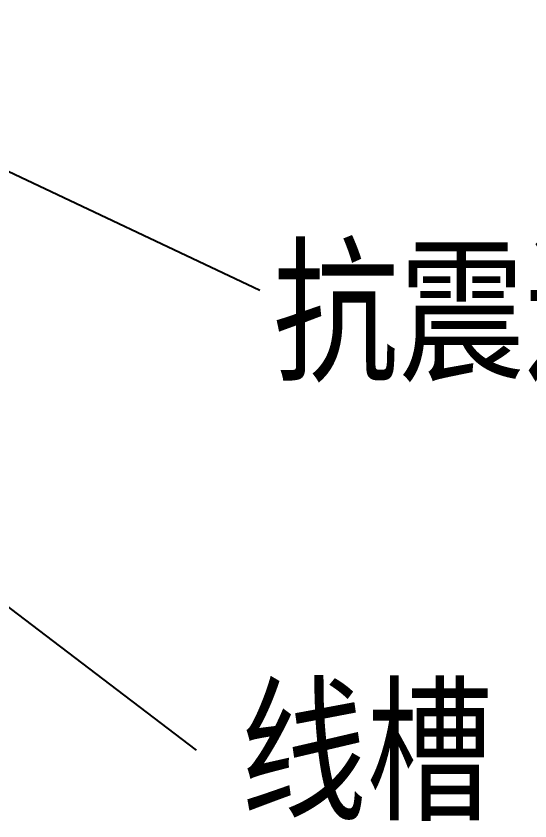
# Model space of a CAD drawing. Extents: x -1396510 to 1250330, y -1892470 to 1623980.
# Drawn here: x -1166803 to -1166182, y -51570 to -50600 of the extents above; entities that cross this region are included whole.
import ezdxf

# ---------------------------------------------------------------- set-up
doc = ezdxf.new("R2010")
doc.units = 0
doc.header["$LTSCALE"] = 1000
doc.header["$MEASUREMENT"] = 0
doc.styles.get("Standard").update_dxf_attribs({"font": 'gbenor.shx', "bigfont": 'gbcbig.shx'})
doc.dimstyles.get("Standard").update_dxf_attribs({"dimscale": 100, "dimtxt": 3.5, "dimasz": 1, "dimexe": 2.5, "dimexo": 3, "dimgap": 1.5, "dimtad": 1, "dimdec": 0, "dimzin": 0, "dimdsep": 46, "dimtxsty": 'Standard', "dimblk": 'ARCHTICK', "dimcen": 0.09, "dimadec": 0, "dimazin": 0, "dimtfac": 1, "dimtdec": 0, "dimtix": 1, "dimtmove": 2, "dimatfit": 3, "dimfxl": 0, "dimtolj": 1, "dimtzin": 0, "dimarcsym": 0})

# ---------------------------------------------------------------- blocks, each defined once
blk = doc.blocks.new('_ArchTick')
at = {"color": 0, "linetype": 'ByBlock', "const_width": 0.4}
blk.add_lwpolyline([(-0.5, -0.5), (0.5, 0.5)], dxfattribs=at)

msp = doc.modelspace()

# ---------------------------------------------------------------- texts
at = {"char_height": 139.392, "attachment_point": 1}
for s, insert in [('{\\fSimHei|b0|i0|c134|p2;\\W0.8;抗震连接座B}', (-1166492.81, -50885.8)), ('{\\fSimHei|b0|i0|c134|p2;\\W0.8;线槽}', (-1166531.67, -51414.86))]:
    msp.add_mtext(s, dxfattribs=dict(at, insert=insert))

# ---------------------------------------------------------------- leaders
for points, override in [([(-1167964.46, -50436.6), (-1166585.17, -51484.94)], {"dimgap": 20, "dimtad": 0}), ([(-1166921.24, -50735.52), (-1166508.41, -50930.25)], {"dimgap": 0.09})]:
    msp.add_leader(points, dimstyle='Standard', override=override)

doc.saveas('drawing.dxf')
